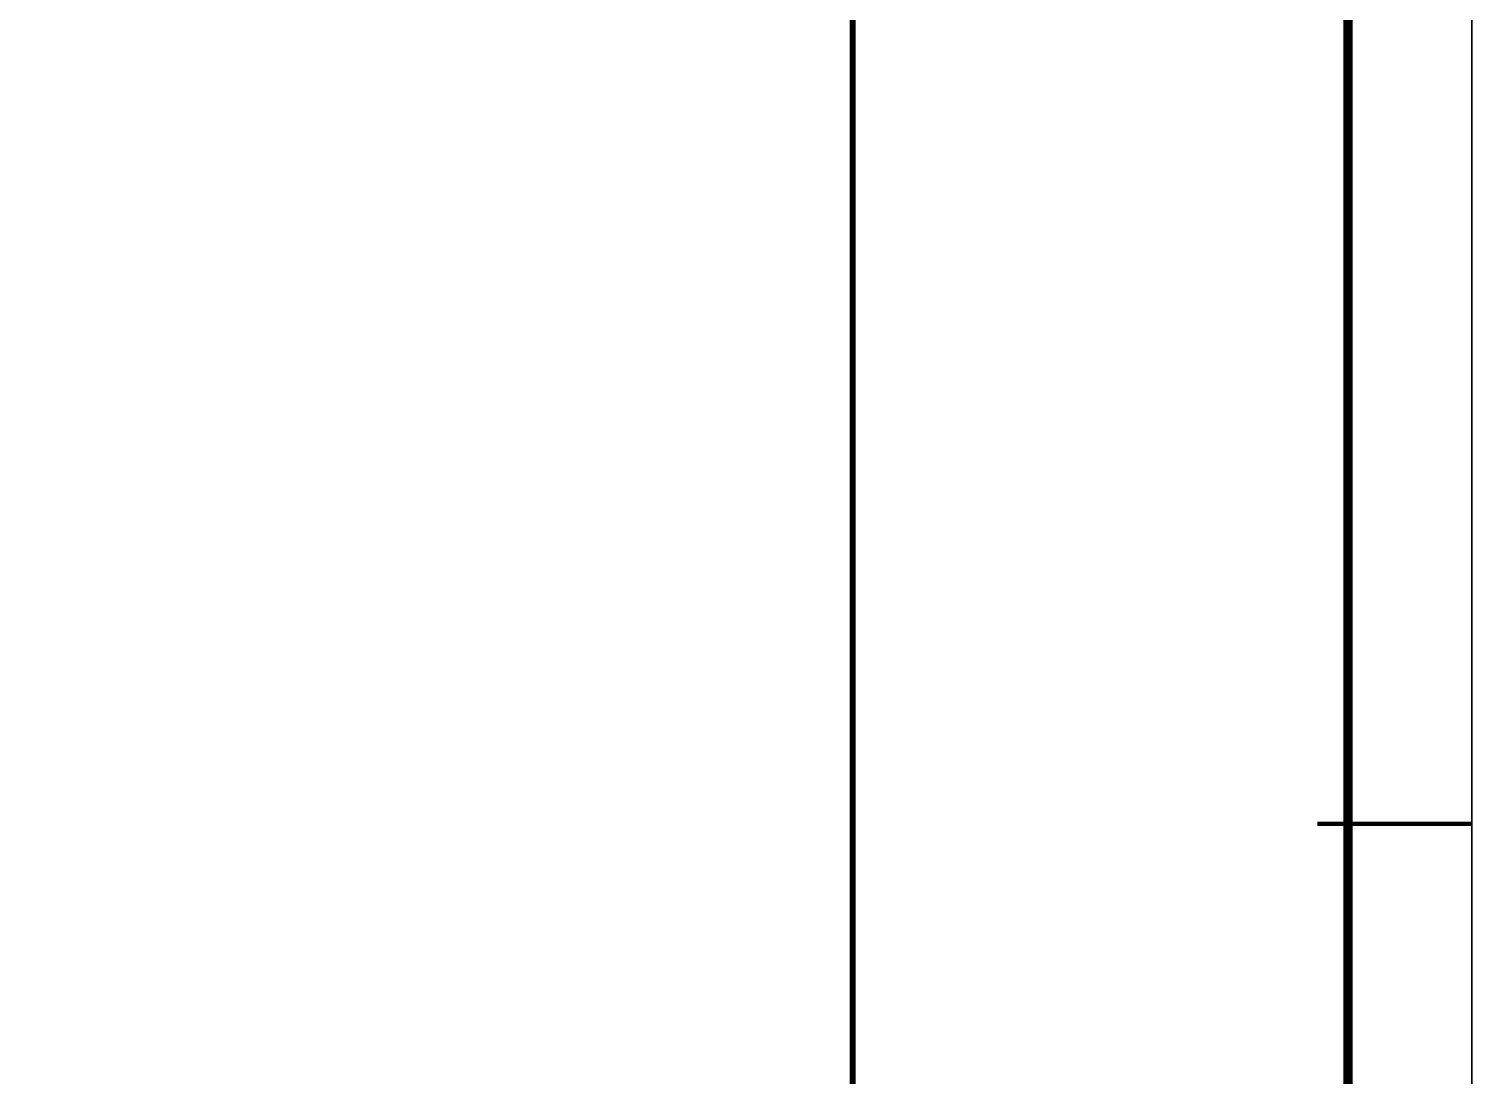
# Model space of a CAD drawing. Header units: millimetres. Extents: x 75184266 to 76346726, y -35850126 to -33679385.
# Drawn here: x 75547301 to 75663844, y -35662461 to -35578093 of the extents above; entities that cross this region are included whole.
import ezdxf

# ---------------------------------------------------------------- set-up
doc = ezdxf.new("R2010")
doc.units = ezdxf.units.MM
doc.header["$LTSCALE"] = 50
doc.header["$MEASUREMENT"] = 0
doc.layers.add('AZ-LINE', color=3, linetype='CONTINUOUS')
doc.layers.add('XR-기준층$0$XR-지하3층$0$DEFPOINT', color=142, linetype='CONTINUOUS', plot=False)

# ---------------------------------------------------------------- blocks, each defined once
blk = doc.blocks.new('바탕폼')
at = {"layer": 'AZ-LINE'}
blk.add_line((741, 574.35), (741, 24.03), dxfattribs=at)
at = {"layer": 'AZ-LINE', "ltscale": 10}
blk.add_lwpolyline([(841, 594.71), (0, 594.71), (0, 0), (841, 0)], close=True, dxfattribs=at)
at = {"layer": 'AZ-LINE', "const_width": 1.5}
blk.add_lwpolyline([(20, 574.35), (20, 20.35), (821, 20.35), (821, 574.35)], close=True, dxfattribs=at)
at = {"layer": 'AZ-LINE'}
for points, const_width in [([(741, 20.35), (741, 574.35)], 1), ([(816.01, 297.4), (841, 297.4)], 0.7)]:
    blk.add_lwpolyline(points, dxfattribs=dict(at, const_width=const_width))

msp = doc.modelspace()

# ---------------------------------------------------------------- linework, layer by layer
at = {"layer": 'XR-기준층$0$XR-지하3층$0$DEFPOINT', "ltscale": 0.5}
for points in [[(75663669.1, -35790725.5), (75243669.1, -35790725.5), (75243669.1, -35493725.5), (75663669.1, -35493725.5)], [(75663671.2, -35790725.5), (75243671.2, -35790725.5), (75243671.2, -35493725.5), (75663671.2, -35493725.5)]]:
    msp.add_lwpolyline(points, close=True, dxfattribs=at)

# ---------------------------------------------------------------- block references
at = {"layer": 'AZ-LINE', "xscale": 499.40546941707, "yscale": 499.40546941707, "zscale": 499.40546941707}
msp.add_blockref('바탕폼', (75243669.1, -35790725.5), dxfattribs=at)

doc.saveas('drawing.dxf')
